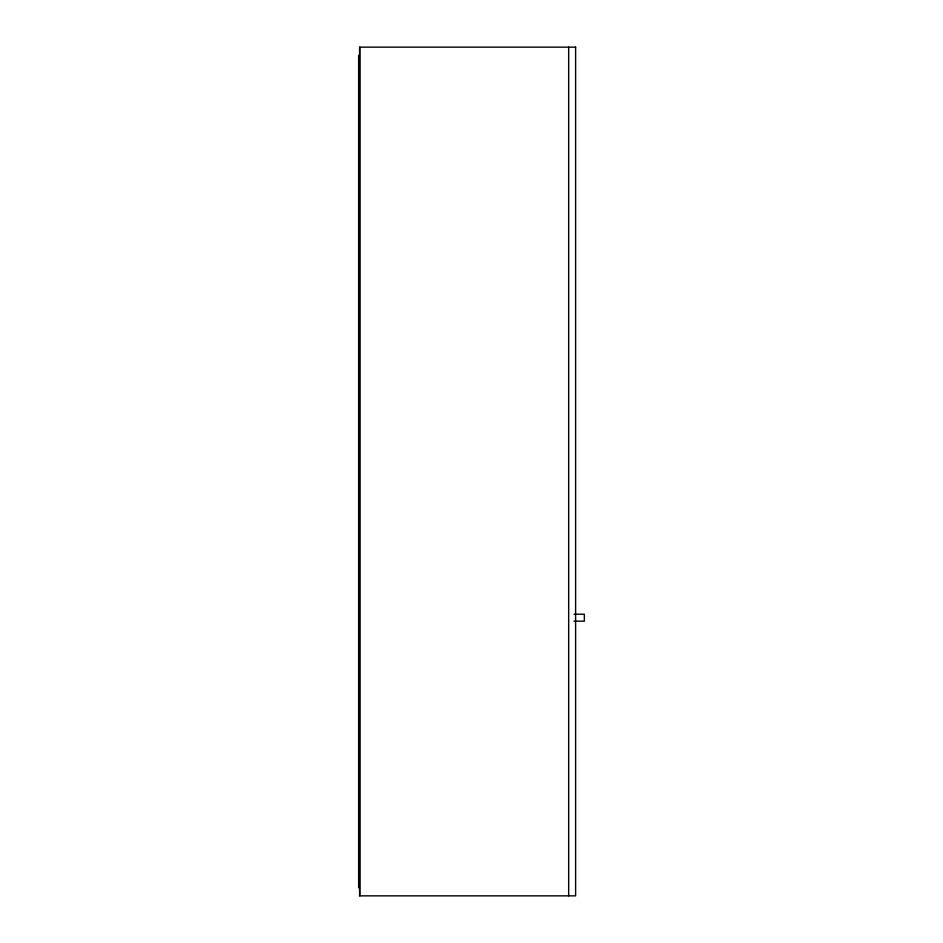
<?xml version="1.0" encoding="UTF-8"?>
<svg xmlns="http://www.w3.org/2000/svg" width="943" height="943" viewBox="0 0 943 943"><rect width="100%" height="100%" fill="white"/><g stroke="black" fill="none" stroke-linecap="round" stroke-linejoin="round"><path stroke-width="1.41" d="M574.039 614.235L584.342 614.235L584.342 621.178L574.039 621.178M568.676 47.15L568.676 895.85M359.813 47.15L359.813 895.85M358.658 55.248L358.658 887.752M575.619 47.15L359.589 47.15L359.589 895.85L575.619 895.85L575.619 47.15"/></g></svg>
